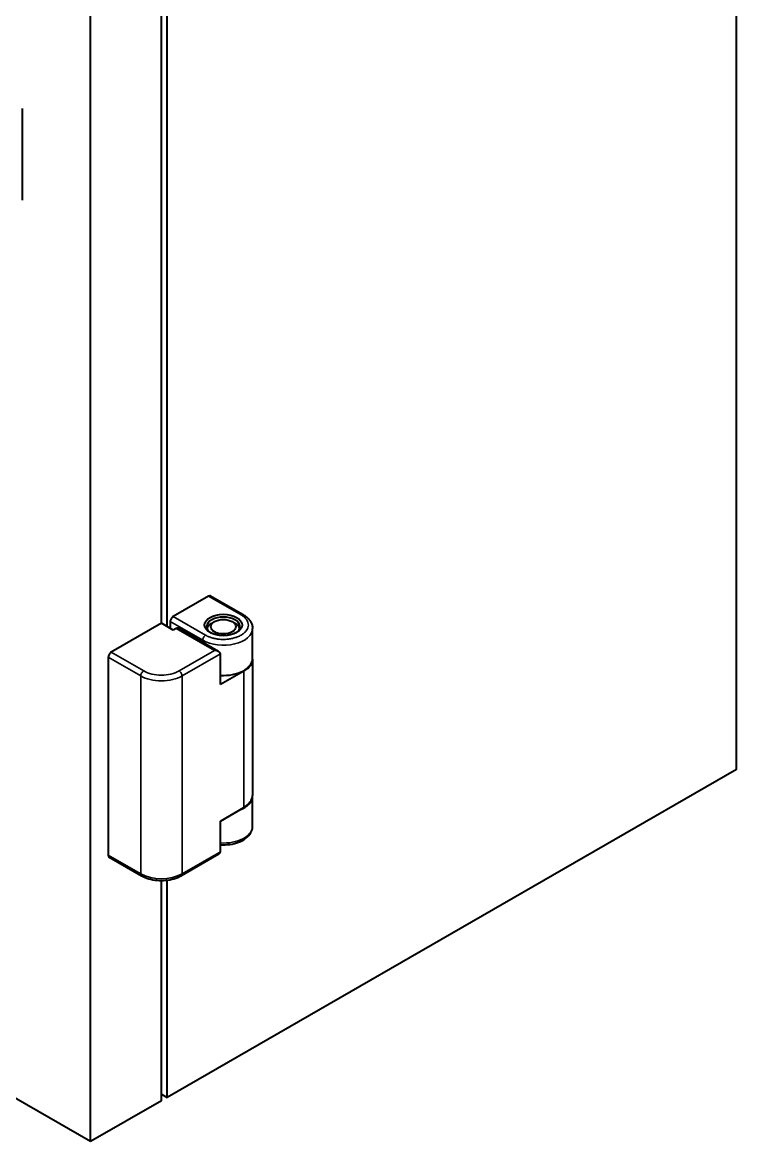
# Model space of a CAD drawing. Header units: millimetres. Extents: x 0 to 4205, y 0 to 2970.
# Drawn here: x 3841.7 to 3927.3, y 2171 to 2305.2 of the extents above; entities that cross this region are included whole.
import ezdxf

# ---------------------------------------------------------------- set-up
doc = ezdxf.new("R2010")
doc.units = ezdxf.units.MM
doc.header["$LTSCALE"] = 5
doc.layers.add('가시적인 것(ISO)', color=3, linetype='Continuous', lineweight=40)
doc.layers.add('가시적인 좁은 것(ISO)', color=3, linetype='Continuous', lineweight=35)

msp = doc.modelspace()

# ---------------------------------------------------------------- linework, layer by layer
at = {"layer": '가시적인 것(ISO)'}
for p, q in [((3927.3391, 2215.617), (3927.3391, 2474.5124)), ((3849.9109, 2171.0291), (3849.9109, 2432.6442)), ((3858.3962, 2233.1437), (3858.3962, 2374.0043)), ((3859.1033, 2232.7365), (3859.1033, 2374.0485)), ((3841.7377, 2283.8679), (3841.7377, 2294.837)), ((3849.9109, 2171.0291), (3708.4895, 2252.4682)), ((3864.053, 2236.4013), (3859.8104, 2233.9581)), ((3864.3025, 2236.4258), (3868.1916, 2234.1862)), ((3859.4568, 2233.3458), (3859.4568, 2232.5329)), ((3864.756, 2233.3442), (3864.4011, 2233.1382)), ((3866.8855, 2233.3442), (3867.2404, 2233.1382)), ((3858.3962, 2233.1437), (3852.3858, 2229.6826)), ((3859.8104, 2232.3293), (3858.3962, 2233.1437)), ((3860.1639, 2232.5329), (3859.8104, 2232.3293)), ((3865.2592, 2229.767), (3860.4134, 2232.5575)), ((3869.3208, 2228.9137), (3869.3208, 2232.5314)), ((3865.4672, 2225.7984), (3865.4672, 2229.4774)), ((3852.0322, 2229.0702), (3852.0322, 2205.3613)), ((3869.3208, 2228.8524), (3869.3208, 2212.5015)), ((3868.2957, 2227.4272), (3865.4672, 2225.7984)), ((3927.3391, 2215.617), (3859.1033, 2176.3226)), ((3869.3208, 2208.8225), (3869.3208, 2212.4401)), ((3865.4672, 2209.4475), (3868.2957, 2211.0763)), ((3865.4672, 2205.7685), (3865.4672, 2209.4475)), ((3852.1362, 2205.1316), (3856.0253, 2202.8921)), ((3865.2592, 2205.4789), (3860.767, 2202.8921)), ((3858.3962, 2175.9154), (3858.3962, 2202.3194)), ((3859.1033, 2176.3226), (3859.1033, 2202.3636)), ((3858.3962, 2175.9154), (3849.9109, 2171.0291)), ((3858.3962, 2176.7298), (3859.1033, 2176.3226))]:
    msp.add_line(p, q, dxfattribs=at)
for centre, major_axis, ratio, start_param, end_param in [((3864.053, 2235.9925), (0.2495, 0.4333), 0.57809312, 0, 0.78346445), ((3859.8104, 2233.5494), (-0.2495, -0.4333), 0.57809312, 3.92505711, 5.49585344), ((3865.8208, 2232.7358), (-2, 0), 0.5758617, 2.42121291, 7.00356505), ((3860.1639, 2232.1242), (0.2495, 0.4333), 0.57809312, 0, 0.78346445), ((3865.8208, 2232.327), (-2, 0), 0.5758617, 5.50163969, 6.10477871), ((3865.8208, 2232.327), (2, 0), 0.5758617, 0.1784066, 0.78154562), ((3852.3858, 2229.2738), (-0.2495, -0.4333), 0.57809312, 3.92505711, 5.49585344), ((3864.7601, 2229.4774), (-0.7071, 0), 0.57809312, 3.14159265, 4.71238898), ((3865.8208, 2228.9137), (3.5, 0), 0.5758617, 4.61120114, 6.28318531), ((3865.8208, 2228.8524), (3.5, 0), 0.5758617, 5.49778714, 6.2983969), ((3865.8208, 2212.4401), (3.5, 0), 0.5758617, 5.28999313, 6.2983969), ((3865.8208, 2212.5015), (3.5, 0), 0.5758617, 5.49778714, 6.28318531), ((3852.3858, 2205.5649), (-0.2495, -0.4333), 0.57809312, 5.49585344, 6.28318531), ((3864.7601, 2205.7685), (-0.7071, 0), 0.57809312, 2.35426078, 3.14159265)]:
    msp.add_ellipse(centre, major_axis=major_axis, ratio=ratio, start_param=start_param, end_param=end_param, dxfattribs=at)
for centre, major_axis in [((3865.8208, 2232.9401), (2.25, 0)), ((3865.8208, 2232.7358), (1.5, 0))]:
    msp.add_ellipse(centre, major_axis=major_axis, ratio=0.5758617, dxfattribs=at)
for points, knots in [([(3868.1916, 2234.1862), (3868.3223, 2234.111), (3868.4451, 2234.0285), (3868.6717, 2233.8488), (3868.7757, 2233.7517), (3868.9609, 2233.5423), (3869.0421, 2233.4302), (3869.1767, 2233.1917), (3869.2299, 2233.0653), (3869.302, 2232.8031), (3869.3208, 2232.6673), (3869.3208, 2232.5314)], [0, 0, 0, 0, 0.157079633, 0.157079633, 0.314159265, 0.314159265, 0.471238898, 0.471238898, 0.628318531, 0.628318531, 0.785398163, 0.785398163, 0.785398163, 0.785398163]), ([(3865.4672, 2206.6059), (3865.4767, 2206.6053), (3865.4862, 2206.6047), (3865.8666, 2206.583), (3866.2426, 2206.5983), (3866.9705, 2206.7012), (3867.3223, 2206.7889), (3867.9716, 2207.0346), (3868.2688, 2207.1931), (3868.7694, 2207.5761), (3868.9756, 2207.8003), (3869.239, 2208.2776), (3869.3115, 2208.5229), (3869.3205, 2208.789), (3869.3208, 2208.8057), (3869.3208, 2208.8225)], [3.81928862, 3.81928862, 3.81928862, 3.81928862, 3.82800286, 3.82800286, 4.16774807, 4.16774807, 4.50833769, 4.50833769, 4.85259338, 4.85259338, 5.19011331, 5.19011331, 5.47841658, 5.47841658, 5.49778714, 5.49778714, 5.49778714, 5.49778714]), ([(3856.0253, 2202.8921), (3856.2867, 2202.7415), (3856.5799, 2202.6199), (3857.2069, 2202.4359), (3857.5406, 2202.3738), (3858.2223, 2202.3116), (3858.5701, 2202.3116), (3859.2517, 2202.3738), (3859.5854, 2202.4359), (3860.2124, 2202.6199), (3860.5056, 2202.7415), (3860.767, 2202.8921)], [3.14159265, 3.14159265, 3.14159265, 3.14159265, 3.45575192, 3.45575192, 3.76991118, 3.76991118, 4.08407045, 4.08407045, 4.39822972, 4.39822972, 4.71238898, 4.71238898, 4.71238898, 4.71238898])]:
    msp.add_open_spline(points, degree=3, knots=knots, dxfattribs=at)
at = {"layer": '가시적인 좁은 것(ISO)'}
for p, q in [((3867.9421, 2234.1617), (3864.053, 2236.4013)), ((3863.3459, 2231.1062), (3859.4568, 2233.3458)), ((3859.8104, 2233.9581), (3863.6995, 2231.7186)), ((3864.7601, 2229.8862), (3860.1639, 2232.5329)), ((3863.3459, 2230.8688), (3863.3459, 2231.1062)), ((3852.3858, 2229.6826), (3856.2748, 2227.443)), ((3864.7601, 2229.8862), (3860.5175, 2227.443)), ((3865.4672, 2229.4774), (3860.871, 2226.8306)), ((3855.9213, 2226.8306), (3852.0322, 2229.0702)), ((3855.9213, 2226.8306), (3855.9213, 2203.1218)), ((3860.871, 2226.8306), (3860.871, 2203.1218)), ((3868.2957, 2211.0763), (3868.2957, 2227.4272)), ((3852.0322, 2205.3613), (3855.9213, 2203.1218)), ((3860.871, 2203.1218), (3865.4672, 2205.7685))]:
    msp.add_line(p, q, dxfattribs=at)
for centre, major_axis, ratio, start_param, end_param in [((3867.9421, 2233.753), (0.2495, 0.4333), 0.57809312, 0, 0.78346445), ((3865.8208, 2232.5314), (3.5, 0), 0.5758617, 3.92699082, 6.28318531), ((3863.6995, 2231.3098), (0.2495, 0.4333), 0.57809312, 0.78346445, 2.35426078), ((3856.2748, 2227.0342), (-0.2495, -0.4333), 0.57809312, 3.92505711, 5.49585344), ((3858.3962, 2228.2558), (-3.5, 0), 0.5758617, 0.78539816, 2.35619449), ((3858.3962, 2228.6646), (-3, 0), 0.5758617, 0.78539816, 2.35619449), ((3860.5175, 2227.0342), (0.2495, -0.4333), 0.57809312, 0.78733187, 2.3581282), ((3865.8208, 2208.8225), (3.5, 0), 0.5758617, 4.61120114, 6.28318531), ((3856.2748, 2203.3254), (-0.2495, -0.4333), 0.57809312, 5.49585344, 6.28318531), ((3858.3962, 2204.5469), (3.5, 0), 0.5758617, 3.92699082, 5.49778714), ((3860.5175, 2203.3254), (0.2495, -0.4333), 0.57809312, 0, 0.78733187)]:
    msp.add_ellipse(centre, major_axis=major_axis, ratio=ratio, start_param=start_param, end_param=end_param, dxfattribs=at)
msp.add_open_spline([(3863.6995, 2231.7186), (3863.8212, 2231.6485), (3863.9522, 2231.585), (3864.0927, 2231.528), (3864.102, 2231.5242), (3864.1109, 2231.5206), (3864.1209, 2231.5167), (3864.261, 2231.4611), (3864.4083, 2231.4129), (3864.5627, 2231.3718), (3864.5847, 2231.3659), (3864.606, 2231.3605), (3864.6292, 2231.3547), (3864.7687, 2231.3199), (3864.9117, 2231.2914), (3865.0583, 2231.2693), (3865.1071, 2231.2619), (3865.1554, 2231.2553), (3865.2061, 2231.2492), (3865.4086, 2231.2248), (3865.6139, 2231.2126), (3865.8208, 2231.2125), (3866.0018, 2231.2125), (3866.1814, 2231.2219), (3866.3593, 2231.2406), (3866.3848, 2231.2433), (3866.4107, 2231.2462), (3866.4355, 2231.2492), (3866.609, 2231.2701), (3866.7779, 2231.2996), (3866.9422, 2231.3378), (3866.9657, 2231.3432), (3866.99, 2231.3491), (3867.0123, 2231.3547), (3867.1796, 2231.3963), (3867.339, 2231.4464), (3867.4905, 2231.5049), (3867.5006, 2231.5088), (3867.5112, 2231.5129), (3867.5207, 2231.5167), (3867.6717, 2231.5765), (3867.8125, 2231.6439), (3867.9421, 2231.7185), (3868.0636, 2231.7885), (3868.1739, 2231.864), (3868.273, 2231.945), (3868.2796, 2231.9504), (3868.2858, 2231.9555), (3868.2927, 2231.9612), (3868.3891, 2232.0419), (3868.4729, 2232.1267), (3868.5442, 2232.2156), (3868.5544, 2232.2283), (3868.5639, 2232.2406), (3868.574, 2232.254), (3868.6344, 2232.3343), (3868.6838, 2232.4166), (3868.7223, 2232.501), (3868.7351, 2232.5292), (3868.7465, 2232.557), (3868.7571, 2232.5861), (3868.7995, 2232.7028), (3868.8208, 2232.821), (3868.8208, 2232.9401), (3868.8208, 2233.0444), (3868.8046, 2233.1478), (3868.7721, 2233.2503), (3868.7674, 2233.2649), (3868.7623, 2233.2799), (3868.7571, 2233.2941), (3868.7208, 2233.3941), (3868.6695, 2233.4913), (3868.6033, 2233.5859), (3868.5938, 2233.5994), (3868.5837, 2233.6135), (3868.574, 2233.6263), (3868.5016, 2233.7226), (3868.4147, 2233.8144), (3868.3132, 2233.9017), (3868.3064, 2233.9075), (3868.2992, 2233.9136), (3868.2927, 2233.919), (3868.1889, 2234.006), (3868.072, 2234.0869), (3867.9421, 2234.1617)], degree=3, knots=[0, 0, 0, 0, 0.05859375, 0.05859375, 0.05859375, 0.0625, 0.0625, 0.0625, 0.1171875, 0.1171875, 0.1171875, 0.125, 0.125, 0.125, 0.171875, 0.171875, 0.171875, 0.1875, 0.1875, 0.1875, 0.25, 0.25, 0.25, 0.3046875, 0.3046875, 0.3046875, 0.3125, 0.3125, 0.3125, 0.3671875, 0.3671875, 0.3671875, 0.375, 0.375, 0.375, 0.43359375, 0.43359375, 0.43359375, 0.4375, 0.4375, 0.4375, 0.5, 0.5, 0.5, 0.55859375, 0.55859375, 0.55859375, 0.5625, 0.5625, 0.5625, 0.6171875, 0.6171875, 0.6171875, 0.625, 0.625, 0.625, 0.671875, 0.671875, 0.671875, 0.6875, 0.6875, 0.6875, 0.75, 0.75, 0.75, 0.8046875, 0.8046875, 0.8046875, 0.8125, 0.8125, 0.8125, 0.8671875, 0.8671875, 0.8671875, 0.875, 0.875, 0.875, 0.93359375, 0.93359375, 0.93359375, 0.9375, 0.9375, 0.9375, 1, 1, 1, 1], dxfattribs=at)

doc.saveas('drawing.dxf')
